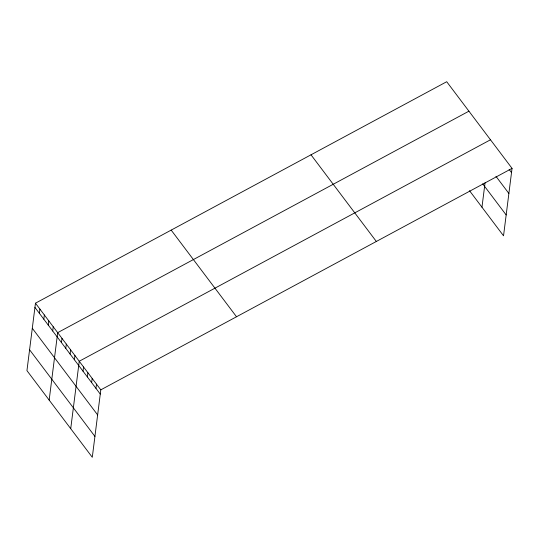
<?xml version="1.0" encoding="UTF-8"?>
<svg xmlns="http://www.w3.org/2000/svg" width="539" height="539" viewBox="0 0 539 539"><rect width="100%" height="100%" fill="white"/><g stroke="black" fill="none" stroke-linecap="round" stroke-linejoin="round"><path stroke-width="0.81" d="M35.466 303.194L26.95 370.623L92.29 457.281L100.806 389.852L35.466 303.194L446.71 81.719L512.05 168.377L503.534 235.806L469.509 190.685M39.381 313.314L39.913 309.09M43.821 319.209L44.353 314.978M48.261 325.098L48.8 320.873M52.707 330.993L53.24 326.762M49.164 400.086L57.686 332.657L468.923 111.182M61.459 342.602L61.998 338.377M65.771 348.322L66.31 344.098M70.083 354.042L70.622 349.818M74.395 359.762L74.934 355.531M70.724 428.687L79.246 361.251L490.49 139.776M83.026 371.203L83.558 366.971M87.338 376.923L87.87 372.692M91.65 382.636L92.182 378.412M95.962 388.356L96.494 384.132M481.967 207.212L485.06 182.768M100.806 389.852L512.05 168.377M509.119 169.428L511.518 172.601M495.947 176.3L508.883 193.461M482.688 183.812L506.168 214.946M311.003 154.808L376.337 241.459M171.18 230.106L236.52 316.764M34.934 307.425L100.274 394.076M32.3 328.278L97.64 414.936M29.584 349.771L94.925 436.422"/></g></svg>
